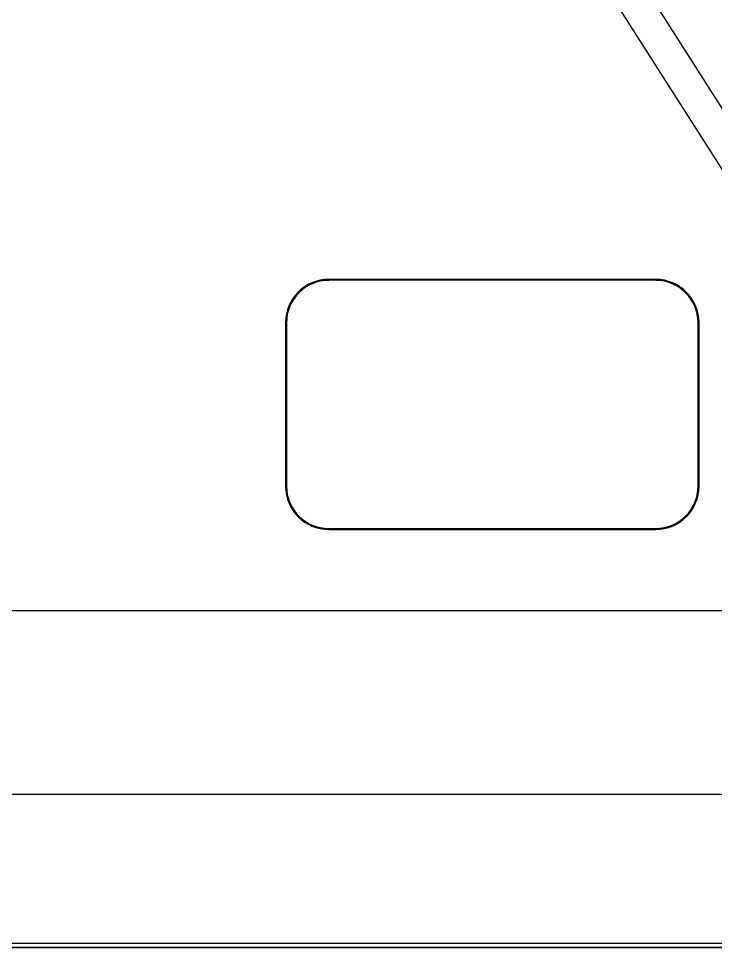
# Model space of a CAD drawing. Header units: millimetres. Extents: x 3299 to 14264, y 1863 to 5555.
# Drawn here: x 10003.2 to 10088.5, y 3788.8 to 3902.5 of the extents above; entities that cross this region are included whole.
import ezdxf

# ---------------------------------------------------------------- set-up
doc = ezdxf.new("R2010")
doc.units = ezdxf.units.MM

# ---------------------------------------------------------------- blocks, each defined once
blk = doc.blocks.new('1111')
at = {"color": 7, "linetype": 'Continuous'}
for p, q in [((16002.78, 7051.63), (16602.78, 7051.63)), ((16552.96, 6754.8), (16482.29, 6865.73)), ((16486.68, 6866.23), (16555.77, 6757.77)), ((16510.08, 6795.88), (16470.08, 6795.88)), ((16470.08, 6795.88), (16470.08, 6795.77)), ((16510.08, 6795.77), (16470.08, 6795.77)), ((16510.08, 6795.88), (16510.08, 6795.77)), ((16464.78, 6790.58), (16464.9, 6790.58)), ((16464.78, 6790.58), (16464.78, 6770.58)), ((16464.9, 6790.58), (16464.9, 6770.58)), ((16515.38, 6790.58), (16515.27, 6790.58)), ((16515.27, 6770.58), (16515.27, 6790.58)), ((16515.38, 6770.58), (16515.38, 6790.58)), ((16464.78, 6770.58), (16464.9, 6770.58)), ((16515.38, 6770.58), (16515.27, 6770.58)), ((16470.08, 6765.4), (16510.08, 6765.4)), ((16470.08, 6765.28), (16470.08, 6765.4)), ((16470.08, 6765.28), (16510.08, 6765.28)), ((16510.08, 6765.28), (16510.08, 6765.4)), ((16284.98, 6755.38), (16549.05, 6755.38)), ((16270.67, 6732.9), (16549.05, 6732.9)), ((16567.33, 6714.63), (16259.03, 6714.63)), ((16602.78, 6714.13), (16002.78, 6714.13))]:
    blk.add_line(p, q, dxfattribs=at)
for centre, radius, start, end in [((16470.08, 6790.58), 5.3, 90, 180), ((16470.08, 6790.58), 5.18, 90, 180), ((16510.08, 6790.58), 5.3, 0, 90), ((16510.08, 6790.58), 5.18, 0, 90), ((16470.08, 6770.58), 5.3, 180, 270), ((16470.08, 6770.58), 5.18, 180, 270), ((16510.08, 6770.58), 5.3, 270, 0), ((16510.08, 6770.58), 5.18, 270, 0)]:
    blk.add_arc(centre, radius, start, end, dxfattribs=at)
blk = doc.blocks.new('*U162')
blk.add_blockref('1111', (-16308.28, -6888.88))
blk = doc.blocks.new('*U163')
at = {"color": 0, "linetype": 'ByBlock', "lineweight": -2, "transparency": 16777216}
for p in [(0, 675), (0, 337.5)]:
    blk.add_blockref('*U162', p, dxfattribs=at)

msp = doc.modelspace()

# ---------------------------------------------------------------- block references
msp.add_blockref('*U163', (9879.37292, 3288.5531))

doc.saveas('drawing.dxf')
